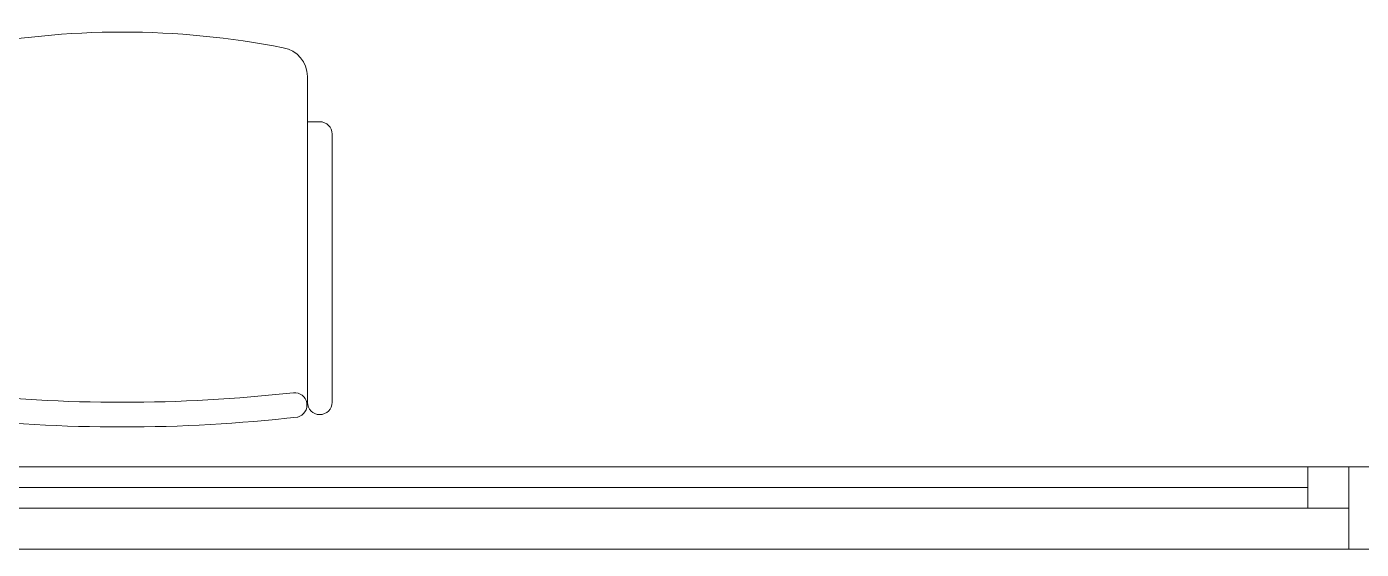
# Model space of a CAD drawing. Header units: metres. Extents: x 75097 to 220695, y -1557923 to -1361206.
# Drawn here: x 117327 to 118949, y -1400343 to -1399708 of the extents above; entities that cross this region are included whole.
import ezdxf

# ---------------------------------------------------------------- set-up
doc = ezdxf.new("R2010")
doc.units = ezdxf.units.M
doc.layers.get('0').update_dxf_attribs({"lineweight": 0})
doc.layers.add('A-100 - Copy$0$Aluminum', color=8, linetype='Continuous', lineweight=0)
doc.layers.add('A-100 - Copy$0$Medical Equipment and Furniture', color=8, linetype='Continuous', lineweight=0)

# ---------------------------------------------------------------- blocks, each defined once
blk = doc.blocks.new('A-100 - Copy$0$GF21016-P')
at = {"extrusion": (-1.24384e-09, -1.20261e-09, -1)}
for p, q in [((0.0128, 0.0179), (0.0128, 0.4136)), ((0.4628, 0.0179), (0.4628, 0.4136)), ((-0.0022, 0.3585), (0.0128, 0.3585)), ((0.4778, 0.3585), (0.4628, 0.3585)), ((-0.0172, 0.0179), (-0.0172, 0.3435)), ((0.4928, 0.0179), (0.4928, 0.3435)), ((0.4778, 0.0029), (0.4778, 0.0029))]:
    blk.add_line(p, q, dxfattribs=at)
for centre, radius, start, end in [((-0.2378, -0.5362), 1.0036, 78.7568, 101.2432), ((-0.0478, 0.4136), 0.035, 0, 80.6557), ((-0.4278, 0.4136), 0.035, 99.3443, 180), ((0.0022, 0.3435), 0.015, 0, 90), ((-0.4778, 0.3435), 0.015, 90, 180), ((0.0022, 0.0179), 0.015, 270, 0), ((0.0022, 0.0179), 0.015, 180, 270), ((-0.0284, 0.0145), 0.015, 284.3864, 95.5209), ((-0.2378, 1.8928), 1.8749, 263.6341, 276.3659), ((-0.4471, 0.0145), 0.015, 84.4791, 255.6136), ((-0.4778, 0.0179), 0.015, 270, 0), ((-0.4778, 0.0179), 0.015, 180, 270), ((-0.2378, 1.8734), 1.8855, 263.5119, 276.4881)]:
    blk.add_arc(centre, radius, start, end, dxfattribs=at)
blk = doc.blocks.new('A-100 - Copy')
at = {"layer": 'A-100 - Copy$0$Aluminum'}
for p, q in [((115278.3, -1400242.7, 0), (118933.6, -1400242.7, 0)), ((118883.6, -1400242.7, 0), (118883.6, -1400292.7, 0)), ((115328.3, -1400267.7, 0), (118883.6, -1400267.7, 0)), ((115278.3, -1400292.7, 0), (118933.6, -1400292.7, 0)), ((115278.3, -1400342.7, 0), (118933.6, -1400342.7, 0))]:
    blk.add_line(p, q, dxfattribs=at)
at = {"layer": 'A-100 - Copy$0$Aluminum', "elevation": 0}
blk.add_lwpolyline([(118933.6, -1400342.7), (118983.6, -1400342.7), (118983.6, -1400242.7), (118933.6, -1400242.7)], close=True, dxfattribs=at)
at = {"layer": 'A-100 - Copy$0$Medical Equipment and Furniture', "extrusion": (2.67577e-11, 8.17196e-07, -1), "xscale": 1000, "yscale": 1000, "zscale": 1000, "rotation": 359.9999748871168}
blk.add_blockref('A-100 - Copy$0$GF21016-P', (-117681, -1400182.1, -1.6), dxfattribs=at)

msp = doc.modelspace()

# ---------------------------------------------------------------- block references
msp.add_blockref('A-100 - Copy', (0, 0))

doc.saveas('drawing.dxf')
